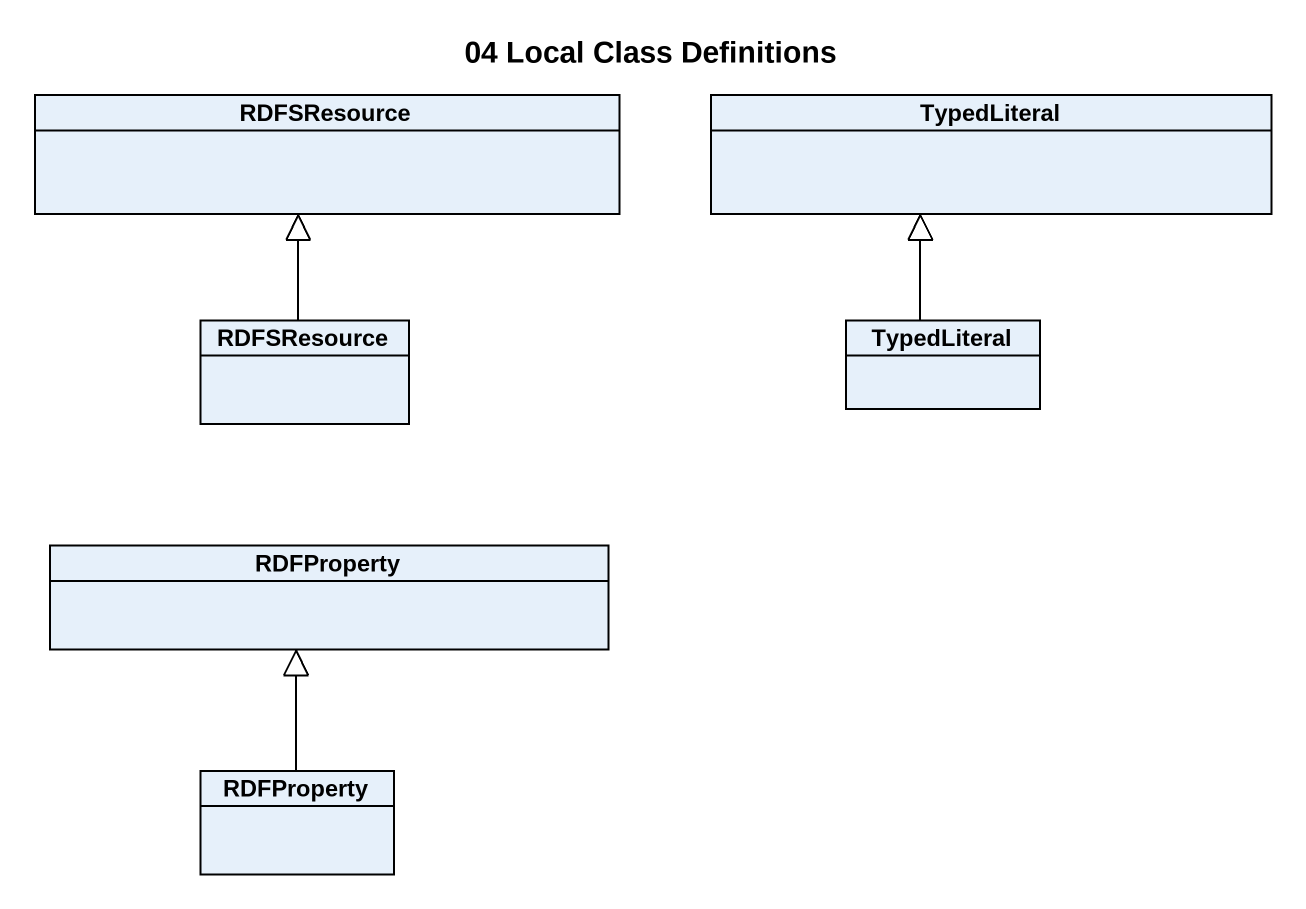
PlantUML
@startuml
title 04 Local Class Definitions
hide circle
hide empty members
class RDFSResource
class TypedLiteral
class "RDFSResource" as RDFSResource_2
class "TypedLiteral" as TypedLiteral_2
class RDFProperty
class "RDFProperty" as RDFProperty_2
RDFSResource_2 -up-|> RDFSResource
TypedLiteral_2 -up-|> TypedLiteral
RDFProperty_2 -up-|> RDFProperty
@enduml
